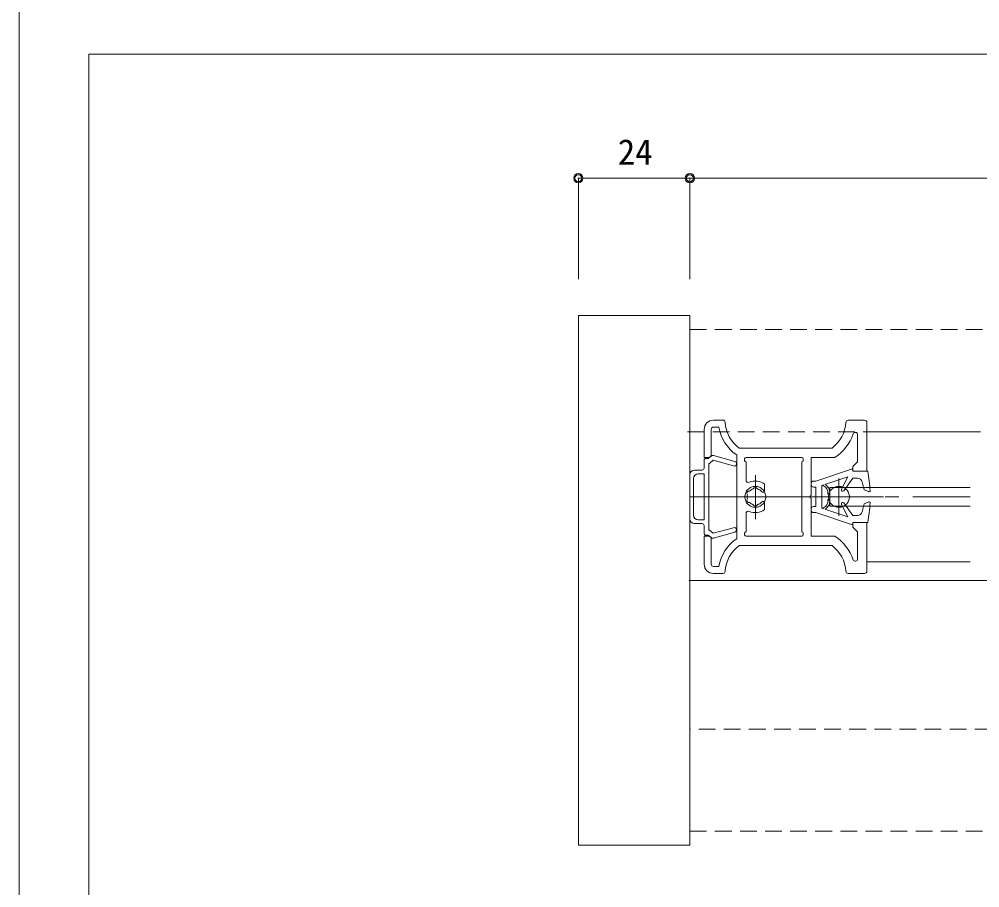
# Model space of a CAD drawing. Units: millimetres on the paper, enlarged 5 times, with parts at other scales. Extents: x -992 to 1008, y -685 to 700.
# Drawn here: x -992.5 to -647.9, y -350.4 to -38.8 of the extents above; entities that cross this region are included whole.
import ezdxf
from ezdxf.enums import TextEntityAlignment as Align

# ---------------------------------------------------------------- set-up
doc = ezdxf.new("R2010")
doc.units = ezdxf.units.MM
doc.header["$LTSCALE"] = 5
doc.header["$PDMODE"] = 32
doc.header["$PDSIZE"] = 2.5
for name, pattern in [('CHAIN1', [8, 5, -1, 1, -1]), ('DASHED1', [1.8, 1.2, -0.6]), ('DOUBLE_CHAIN1', [8.8, 5, -1, 0.6, -0.6, 0.6, -1])]:
    doc.linetypes.add(name, pattern=pattern)
for name, color, linetype, lineweight in [('1-0_H-SYM', 7, 'Continuous', 20), ('1-1_0', 7, 'Continuous', 20), ('2-0_18', 7, 'Continuous', 18)]:
    doc.layers.add(name, color=color, linetype=linetype, lineweight=lineweight)
doc.styles.add('ＭＳ ゴシック', font='')
doc.styles.get('ＭＳ ゴシック').set_extended_font_data('MS Gothic')

msp = doc.modelspace()

# ---------------------------------------------------------------- linework, layer by layer
at = {"layer": '1-0_H-SYM'}
for p in [(197.5, -51.25), (197.5, -51.25), (-967.5, -501.25)]:
    msp.add_line(p, (-967.5, -51.25), dxfattribs=at)
at = {"layer": '1-1_0'}
msp.add_line((197.5, -51.25), (-967.5, -51.25), dxfattribs=at)
msp.add_line((197.5, -51.25), (-967.5, -51.25), dxfattribs=at)
msp.add_lwpolyline([(-992.5, -685), (1007.5, -685), (1007.5, 700), (-992.5, 700)], close=True, dxfattribs=at)
msp.add_lwpolyline([(197.5, -501.25), (-967.5, -501.25), (-967.5, -51.25)], dxfattribs=at)
at = {"layer": '2-0_18', "color": 4}
for p, q in [((-791.94, -95.789), (-791.94, -132.06)), ((-751.94, -95.789), (-791.94, -95.789)), ((-751.94, -95.789), (-751.94, -132.06)), ((-751.94, -95.789), (-49.747, -95.789))]:
    msp.add_line(p, q, dxfattribs=at)
at = {"layer": '2-0_18', "lineweight": 20}
for p, q in [((-751.94, -145.099), (-791.94, -145.099)), ((-791.94, -145.099), (-791.94, -335.099)), ((-751.94, -335.099), (-751.94, -145.099)), ((-743.457, -182.599), (-739.55, -182.599)), ((-695.149, -182.599), (-689.29, -182.599)), ((-752.335, -240.099), (-49.747, -240.099)), ((-751.94, -335.099), (-791.94, -335.099))]:
    msp.add_line(p, q, dxfattribs=at)
at = {"layer": '2-0_18', "linetype": 'DASHED1', "lineweight": 20}
for p, q in [((-751.94, -150.099), (-49.747, -150.099)), ((-752.731, -186.766), (-49.747, -186.766)), ((-49.747, -293.432), (-751.94, -293.432)), ((-751.94, -330.099), (-49.747, -330.099))]:
    msp.add_line(p, q, dxfattribs=at)
at = {"layer": '2-0_18'}
for p, q in [((-740.097, -182.599), (-743.457, -182.599)), ((-689.29, -182.599), (-695.149, -182.599)), ((-746.79, -185.932), (-746.79, -195.932)), ((-744.29, -195.099), (-744.29, -185.932)), ((-743.457, -185.099), (-741.58, -185.099)), ((-688.457, -200.932), (-688.457, -183.432)), ((-691.79, -197.599), (-691.79, -187.803)), ((-688.457, -186.766), (-651.378, -186.766)), ((-734.29, -192.599), (-700.957, -192.599)), ((-746.79, -195.932), (-745.123, -195.932)), ((-746.192, -196.349), (-745.356, -196.349)), ((-745.356, -196.349), (-744.328, -195.496)), ((-743.42, -195.302), (-735.798, -197.429)), ((-735.123, -195.071), (-735.123, -209.599)), ((-711.79, -195.932), (-731.79, -195.932)), ((-699.918, -195.932), (-708.457, -195.932)), ((-708.457, -195.932), (-708.457, -209.599)), ((-746.856, -198.682), (-746.856, -197.021)), ((-746.856, -199.849), (-746.856, -198.682)), ((-745.189, -222.016), (-745.189, -198.182)), ((-732.29, -196.432), (-732.29, -197.099)), ((-731.79, -197.599), (-731.79, -204.099)), ((-711.79, -222.599), (-711.79, -197.599)), ((-711.29, -196.432), (-711.29, -197.099)), ((-691.79, -197.599), (-693.457, -199.266)), ((-693.457, -199.266), (-693.457, -200.932)), ((-751.94, -218.03), (-751.94, -202.167)), ((-751.94, -202.182), (-751.94, -218.016)), ((-747.522, -200.516), (-750.283, -200.516)), ((-748.94, -201.849), (-746.856, -201.849)), ((-746.856, -218.349), (-746.856, -201.849)), ((-693.623, -200.099), (-706.79, -204.432)), ((-695.29, -202.928), (-703.508, -205.633)), ((-697.568, -207.371), (-695.29, -202.928)), ((-693.457, -200.932), (-693.623, -200.099)), ((-693.457, -200.932), (-688.123, -200.932)), ((-750.607, -203.516), (-750.607, -216.682)), ((-725.123, -207.813), (-725.123, -205.516)), ((-706.79, -204.432), (-707.623, -204.432)), ((-707.623, -206.599), (-706.79, -206.599)), ((-706.79, -206.599), (-706.79, -213.584)), ((-704.123, -205.836), (-704.623, -206)), ((-704.623, -206), (-704.623, -214.198)), ((-704.123, -205.967), (-704.123, -205.836)), ((-693.457, -203.432), (-696.72, -207.894)), ((-691.771, -203.432), (-693.457, -203.432)), ((-689.457, -207.599), (-690.15, -204.71)), ((-701.79, -206.766), (-651.378, -206.766)), ((-701.79, -206.766), (-701.79, -213.432)), ((-687.741, -208.244), (-689.457, -207.599)), ((-735.123, -210.599), (-735.123, -225.127)), ((-725.123, -212.385), (-725.123, -214.682)), ((-708.457, -210.599), (-708.457, -224.266)), ((-706.79, -213.599), (-707.623, -213.599)), ((-651.378, -213.432), (-701.79, -213.432)), ((-696.72, -212.304), (-693.457, -216.766)), ((-731.79, -216.099), (-731.79, -222.599)), ((-707.623, -215.766), (-706.79, -215.766)), ((-693.457, -216.766), (-691.771, -216.766)), ((-747.522, -219.682), (-750.274, -219.682)), ((-748.94, -218.349), (-746.856, -218.349)), ((-746.856, -220.349), (-746.856, -222.849)), ((-688.457, -236.766), (-688.457, -219.266)), ((-746.856, -223.116), (-746.856, -222.849)), ((-745.356, -223.849), (-746.193, -223.849)), ((-744.328, -224.702), (-745.356, -223.849)), ((-745.189, -222.016), (-744.955, -222.016)), ((-744.955, -222.016), (-743.532, -223.196)), ((-743.532, -223.196), (-736.246, -221.164)), ((-735.798, -222.769), (-743.42, -224.896)), ((-732.29, -223.099), (-732.29, -223.766)), ((-711.29, -223.099), (-711.29, -223.766)), ((-691.79, -232.395), (-691.79, -222.599)), ((-745.123, -224.266), (-746.79, -224.266)), ((-746.79, -224.266), (-746.79, -234.266)), ((-744.29, -234.266), (-744.29, -225.099)), ((-731.79, -224.266), (-711.79, -224.266)), ((-708.457, -224.266), (-699.918, -224.266)), ((-700.957, -227.599), (-734.29, -227.599)), ((-651.378, -233.432), (-688.457, -233.432)), ((-741.58, -235.099), (-743.457, -235.099)), ((-743.457, -237.599), (-740.097, -237.599)), ((-695.149, -237.599), (-689.29, -237.599))]:
    msp.add_line(p, q, dxfattribs=at)
at = {"layer": '2-0_18', "linetype": 'DOUBLE_CHAIN1'}
msp.add_line((-735.123, -196.766), (-735.123, -223.432), dxfattribs=at)
at = {"layer": '2-0_18', "linetype": 'CHAIN1'}
for p, q in [((-728.457, -218.075), (-728.457, -202.377)), ((-698.457, -216.87), (-698.457, -203.537)), ((-751.94, -210.099), (-651.378, -210.099)), ((-736.629, -210.099), (-682.465, -210.099))]:
    msp.add_line(p, q, dxfattribs=at)
at = {"layer": '2-0_18'}
for points in [[(-736.246, -199.034), (-743.532, -197.002), (-744.955, -198.182), (-745.189, -198.182)], [(-703.508, -214.565), (-695.29, -217.269), (-697.568, -212.827)], [(-690.15, -215.488), (-689.457, -212.599), (-687.741, -211.954)], [(-706.79, -215.766), (-693.623, -220.099), (-693.457, -219.266)], [(-704.623, -214.198), (-704.123, -214.362), (-704.123, -214.231)], [(-688.123, -219.266), (-693.457, -219.266), (-693.457, -220.932), (-691.79, -222.599)]]:
    msp.add_lwpolyline(points, dxfattribs=at)
at = {"layer": '2-0_18', "color": 4}
for centre in [(-791.94, -95.789), (-751.94, -95.789)]:
    msp.add_circle(centre, 1.667, dxfattribs=at)
at = {"layer": '2-0_18', "linetype": 'DOUBLE_CHAIN1'}
for centre in [(-728.457, -210.099), (-698.457, -210.099)]:
    msp.add_circle(centre, 3.75, dxfattribs=at)
at = {"layer": '2-0_18'}
for centre, radius, start, end in [((-743.457, -185.932), 3.333, 90, 180), ((-740.097, -183.432), 0.833, 3.58333, 90), ((-695.149, -183.432), 0.833, 90, 176.41669), ((-689.29, -183.432), 0.833, 0, 90), ((-743.457, -185.932), 0.833, 90, 180), ((-726.79, -182.599), 15, 189.59408, 236.25103), ((-726.79, -182.599), 12.5, 183.58333, 233.13012), ((-708.457, -182.599), 12.5, 306.8699, 356.41669), ((-708.457, -182.599), 15.833, 302.6369, 341.80513), ((-692.623, -187.803), 0.833, 0, 161.80513), ((-746.192, -197.015), 0.667, 85.961, 180.53254), ((-745.123, -195.099), 0.833, 270, 0), ((-743.689, -196.266), 1, 74.41076, 129.67927), ((-731.79, -196.432), 0.5, 90, 180), ((-711.79, -196.432), 0.5, 0, 90), ((-736.022, -198.232), 0.833, 254.41076, 74.41076), ((-731.79, -197.099), 0.5, 180, 270), ((-711.79, -197.099), 0.5, 270, 0), ((-750.274, -202.182), 1.667, 90, 180), ((-748.94, -203.516), 1.667, 90, 180), ((-747.522, -199.849), 0.667, 270, 0), ((-770.38, -214.286), 83.333, 4.39029, 9.22104), ((-730.957, -204.099), 0.833, 180, 292.61987), ((-728.457, -210.099), 5.667, 53.96813, 112.61988), ((-707.623, -205.266), 0.833, 90, 180), ((-707.623, -205.766), 0.833, 180, 270), ((-703.957, -205.967), 0.167, 180, 245.68427), ((-705.123, -208.549), 2.667, 352.65045, 65.68427), ((-705.123, -208.549), 3.333, 352.65045, 61.00496), ((-691.771, -205.099), 1.667, 13.49575, 90), ((-730.622, -208.849), 0.833, 82.02433, 217.9757), ((-728.457, -210.099), 2.917, 165.35889, 194.64113), ((-728.457, -210.099), 2.917, 105.35889, 134.64113), ((-728.457, -207.599), 0.833, 22.02433, 157.9757), ((-728.457, -210.099), 2.917, 40.18412, 74.64113), ((-725.75, -207.813), 0.626, 220.18412, 0), ((-708.457, -210.099), 0.5, 90, 270), ((-702.148, -208.932), 0.333, 172.65046, 352.65045), ((-697.123, -207.599), 0.5, 152.84903, 323.82077), ((-687.623, -207.932), 0.333, 249.39032, 4.39029), ((-730.622, -211.349), 0.833, 142.02433, 277.97569), ((-728.457, -210.099), 2.917, 225.35889, 254.64113), ((-728.457, -212.599), 0.833, 202.02433, 337.97569), ((-728.457, -210.099), 2.917, 285.35889, 319.8159), ((-725.75, -212.385), 0.626, 0, 139.81591), ((-707.623, -214.432), 0.833, 90, 180), ((-705.123, -211.649), 2.667, 294.31575, 7.34957), ((-705.123, -211.649), 3.333, 298.99506, 7.34957), ((-702.148, -211.266), 0.333, 7.34957, 187.34957), ((-697.123, -212.599), 0.5, 36.17925, 207.15099), ((-770.38, -205.912), 83.333, 350.77898, 355.60973), ((-687.623, -212.266), 0.333, 355.60973, 110.6097), ((-748.94, -216.682), 1.667, 180, 270), ((-730.957, -216.099), 0.833, 67.38015, 180), ((-728.457, -210.099), 5.667, 247.38015, 306.03189), ((-707.623, -214.932), 0.833, 180, 270), ((-703.957, -214.231), 0.167, 114.31576, 180), ((-691.771, -215.099), 1.667, 270, 346.50427), ((-750.274, -218.016), 1.667, 180, 270), ((-747.522, -220.349), 0.667, 0, 90), ((-746.193, -223.18), 0.667, 174.52222, 276.25308), ((-736.022, -221.966), 0.833, 285.58926, 105.58927), ((-731.79, -223.099), 0.5, 90, 180), ((-731.79, -223.766), 0.5, 180, 270), ((-711.79, -223.099), 0.5, 0, 90), ((-711.79, -223.766), 0.5, 270, 0), ((-745.123, -225.099), 0.833, 0, 90), ((-743.689, -223.932), 1, 230.32076, 285.58926), ((-726.79, -237.599), 15, 123.749, 170.40595), ((-708.457, -237.599), 15.833, 18.19489, 57.36312), ((-726.79, -237.599), 12.5, 126.86991, 176.41669), ((-708.457, -237.599), 12.5, 3.58333, 53.13012), ((-743.457, -234.266), 3.333, 180, 270), ((-743.457, -234.266), 0.833, 180, 270), ((-692.623, -232.395), 0.833, 198.19489, 0), ((-740.097, -236.766), 0.833, 270, 356.41669), ((-695.149, -236.766), 0.833, 183.58333, 270), ((-689.29, -236.766), 0.833, 270, 0)]:
    msp.add_arc(centre, radius, start, end, dxfattribs=at)
at = {"layer": '2-0_18', "color": 5}
for p in [(-791.94, -95.789), (-751.94, -95.789)]:
    msp.add_point(p, dxfattribs=at)
at = {"layer": '2-0_18', "color": 4}
for p in [(-791.94, -95.789), (-751.94, -95.789)]:
    msp.add_point(p, dxfattribs=at)

# ---------------------------------------------------------------- texts
at = {"layer": '2-0_18', "style": 'ＭＳ ゴシック'}
msp.add_text('24', height=9.164, dxfattribs=at).set_placement((-777.774, -93.706), align=Align.BOTTOM_LEFT)

doc.saveas('drawing.dxf')
